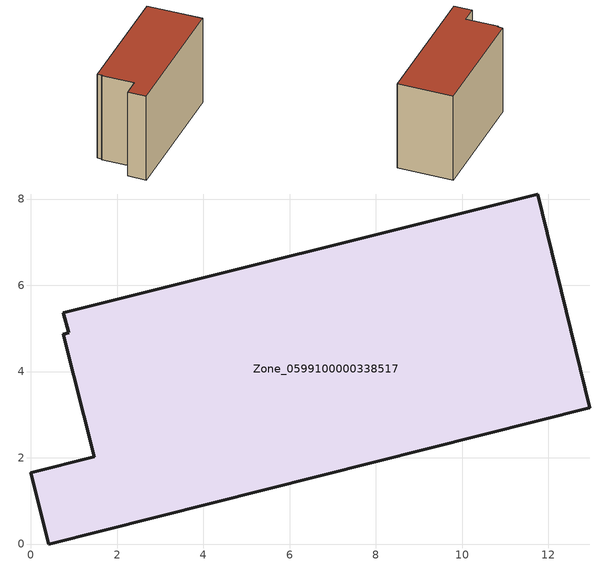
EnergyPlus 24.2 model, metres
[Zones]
Zone_0599100000338517
 floor ground (C_G): 0.76,4.86 0.88,4.9 0.76,5.36 11.76,8.12 12.96,3.16 0.42,0 0,1.65 1.47,2.02 z0
 wall outside (C_F): 0,1.65 0.42,0 12.96,3.16 11.76,8.12 0.76,5.36 0.88,4.9 0.76,4.86 1.47,2.02 0,1.65 z0:8.44
 roof outside (C_R): 0.88,4.9 0.76,4.86 1.47,2.02 0,1.65 0.42,0 12.96,3.16 11.76,8.12 0.76,5.36 z8.44
[BUILDING]
Pand.0599100000338517: North Axis=0; Terrain=City; Loads Convergence Tolerance Value=0.04; Temperature Convergence Tolerance Value=0.4; Solar Distribution=FullExterior; Maximum Number of Warmup Days=25; Minimum Number of Warmup Days=1
[Site:Location]
Rotterdam.The.Hague.AP_ZH_NLD Design_Conditions: Latitude=51.96; Longitude=4.45; Time Zone=1; Elevation=-4.5
[SITE:GROUNDTEMPERATURE:BUILDINGSURFACE]
18, 18, 18, 18, 18, 18, 18, 18, 18, 18, 18, 18
[MATERIAL] Thermal Absorptance=0.9; Solar Absorptance=0.7; Visible Absorptance=0.7
Name | Roughness | Thickness | Conductivity | Density | Specific Heat
G.TI.1992-2005 | MediumSmooth | 0.15 | 0.06 | 540 | 1210
F.TI.1992-2005 | Rough | 0.3 | 0.12 | 1920 | 840
R.TI.1992-2005 | MediumRough | 0.2 | 0.08 | 1500 | 1000
[CONSTRUCTION]
C_G: G.TI.1992-2005
C_F: F.TI.1992-2005
C_R: R.TI.1992-2005
[ZONE]
Zone_0599100000338517: Type=1; Multiplier=1; Ceiling Height=Autocalculate; Volume=Autocalculate; Floor Area=autocalculate; Part of Total Floor Area=Yes
[ZONEINFILTRATION:DESIGNFLOWRATE]
Infil_Zone_0599100000338517: Zone or ZoneList or Space or SpaceList=Zone_0599100000338517; Schedule=AlwaysOn; Design Flow Rate Calculation Method=Flow/Area; Flow Rate per Floor Area=0.0015; Constant Term Coefficient=1; Temperature Term Coefficient=0; Velocity Term Coefficient=0; Velocity Squared Term Coefficient=0
[HVACTEMPLATE:ZONE:IDEALLOADSAIRSYSTEM]
Zone_0599100000338517: Maximum Heating Supply Air Temperature=50; Minimum Cooling Supply Air Temperature=13; Maximum Heating Supply Air Humidity Ratio=0.0156; Minimum Cooling Supply Air Humidity Ratio=0.0077; Heating Limit=NoLimit; Cooling Limit=NoLimit; Dehumidification Control Type=ConstantSensibleHeatRatio; Cooling Sensible Heat Ratio=0.7; Dehumidification Setpoint=60; Humidification Control Type=None; Humidification Setpoint=30; Outdoor Air Method=None; Outdoor Air Flow Rate per Person=0.00944; Outdoor Air Flow Rate per Zone Floor Area=0; Outdoor Air Flow Rate per Zone=0; Demand Controlled Ventilation Type=None; Outdoor Air Economizer Type=NoEconomizer; Heat Recovery Type=None; Sensible Heat Recovery Effectiveness=0.7; Latent Heat Recovery Effectiveness=0.65
[ZONECONTROL:THERMOSTAT]
ThermostatControl_Zone_0599100000338517: Zone or ZoneList=Zone_0599100000338517; Control Type Schedule=DualSetpointControlType; Control 1=Thermostat_Zone_0599100000338517; Temperature Difference Between Cutout And Setpoint=0
[THERMOSTATSETPOINT:DUALSETPOINT]
Thermostat_Zone_0599100000338517: Heating Setpoint Temperature Schedule=HeatingSetpoint_Zone_0599100000338517; Cooling Setpoint Temperature Schedule=CoolingSetpoint_Zone_0599100000338517
[SCHEDULE:COMPACT]
HeatingSetpoint_Zone_0599100000338517: Through: 12/31, For: AllDays, Until: 24:00, 21
CoolingSetpoint_Zone_0599100000338517: Through: 12/31, For: AllDays, Until: 24:00, 24
DualSetpointControlType: Through: 12/31, For: AllDays, Until: 24:00, 4
AlwaysOn: Through: 12/31, For: AllDays, Until: 24:00, 1
